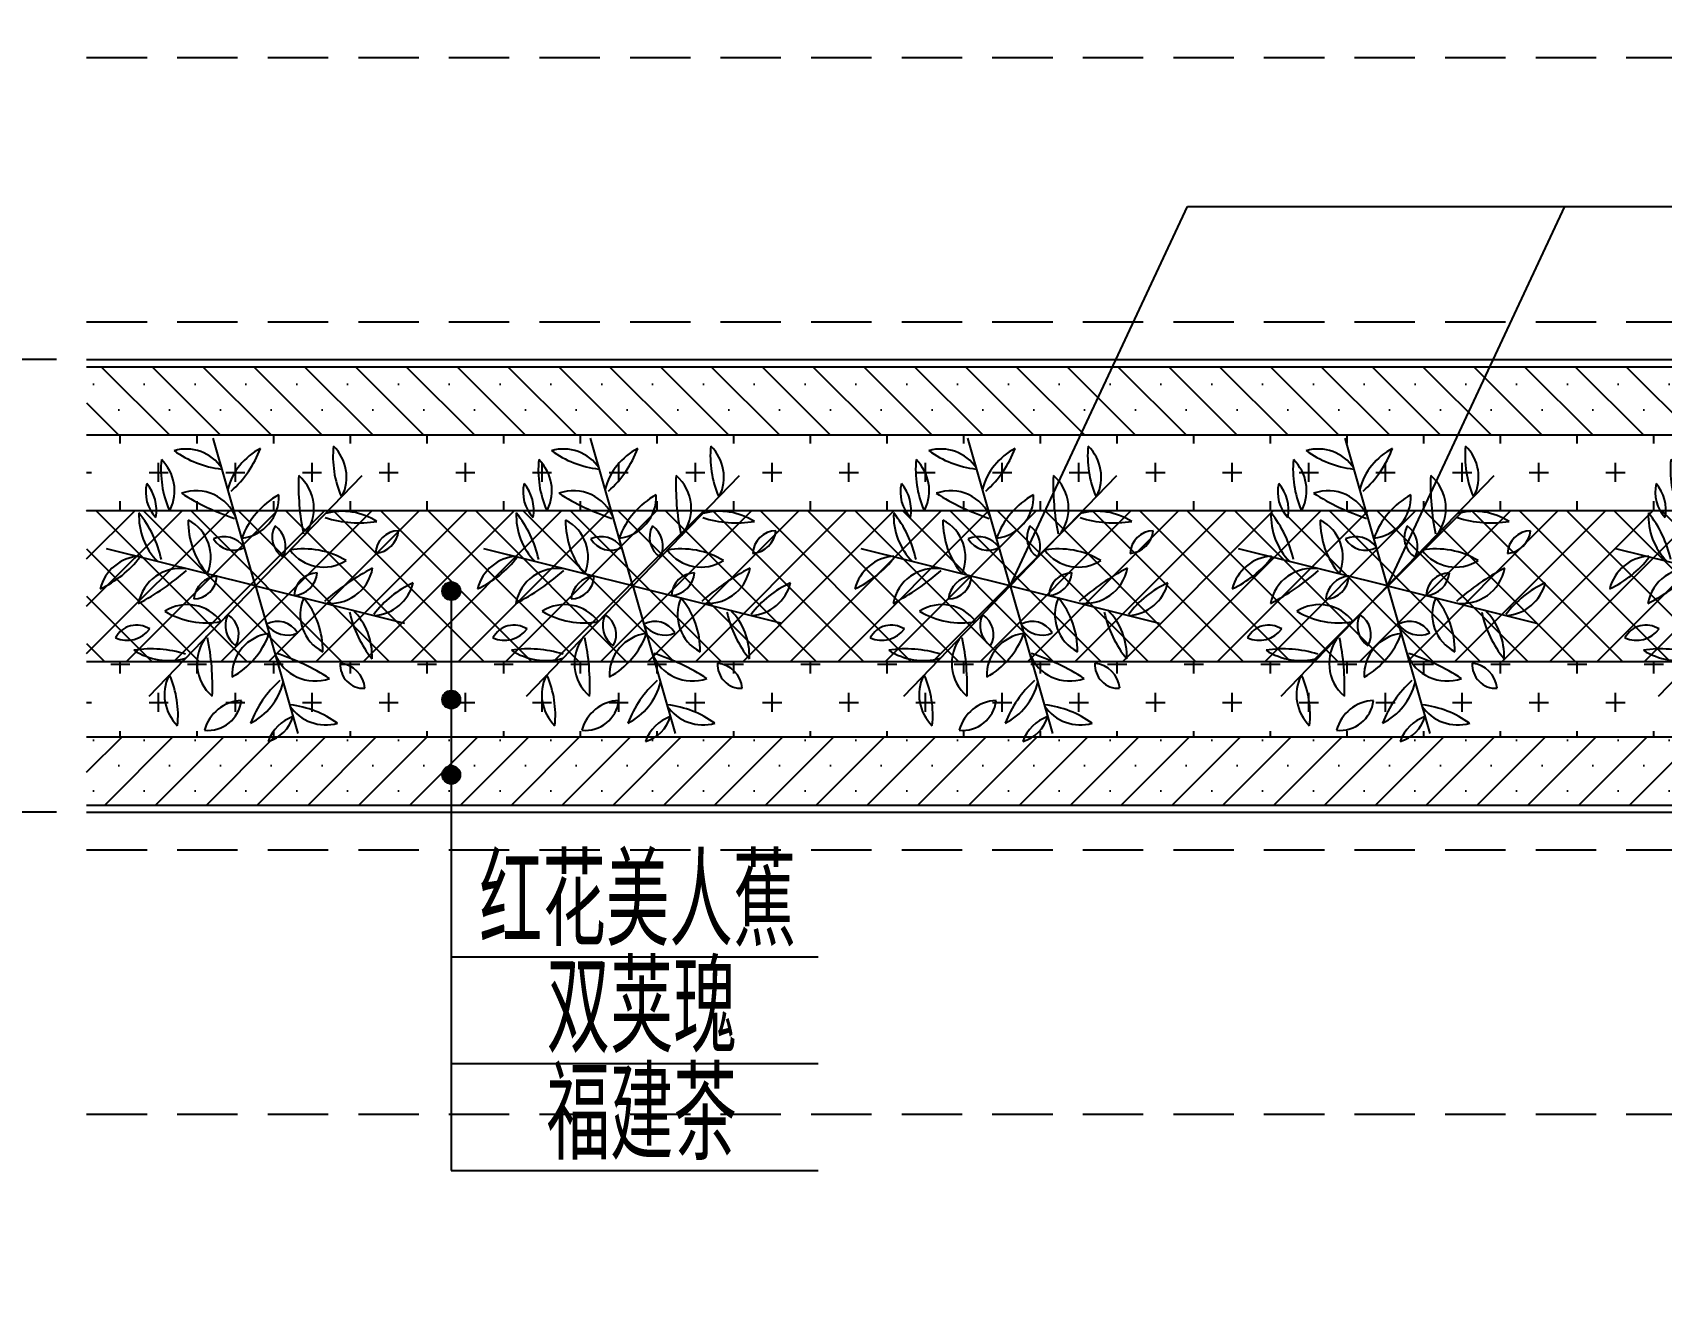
# Model space of a CAD drawing. Extents: x 941299 to 942979, y 2579300 to 2579597.
# Drawn here: x 941782.4 to 941836.4, y 2579383 to 2579425.2 of the extents above; entities that cross this region are included whole.
import ezdxf

# ---------------------------------------------------------------- set-up
doc = ezdxf.new("R2010")
doc.units = 0
doc.linetypes.add('HIDDEN', pattern=[0.375, 0.25, -0.125])
doc.layers.get('Defpoints').update_dxf_attribs({"linetype": 'CONTINUOUS'})
for name, color, linetype in [('fz', 7, 'CONTINUOUS'), ('尺寸标注', 2, 'CONTINUOUS'), ('文字', 7, 'CONTINUOUS'), ('绿化工程', 3, 'CONTINUOUS'), ('路缘石', 37, 'CONTINUOUS')]:
    doc.layers.add(name, color=color, linetype=linetype)
doc.styles.get("Standard").update_dxf_attribs({"font": 'simplex1.shx', "width": 0.7, "bigfont": 'hztxt.shx'})
doc.dimstyles.new('比例1：400', dxfattribs={"dimtxt": 3, "dimasz": 2, "dimexe": 2, "dimexo": 1, "dimgap": 0.5, "dimtad": 1, "dimlfac": 40, "dimzin": 13, "dimdsep": 46, "dimtxsty": 'Standard', "dimcen": -0.09, "dimclrd": 4, "dimclre": 4, "dimclrt": 256, "dimaunit": 1, "dimadec": 0, "dimazin": 0, "dimtfac": 0.0005, "dimtix": 1, "dimtmove": 2, "dimatfit": 3, "dimfxl": 0, "dimtolj": 1, "dimtzin": 13, "dimlwd": -1, "dimlwe": -1, "dimarcsym": 0})

# ---------------------------------------------------------------- blocks, each defined once
blk = doc.blocks.new('*D55')
at = {"layer": 'Defpoints', "color": 0}
for p in [(941784.213, 2579443.756), (941781.385, 2579414.381), (941784.213, 2579414.381)]:
    blk.add_point(p, dxfattribs=at)
at = {"layer": 'fz', "color": 4}
for p, q in [((941783.213, 2579443.756), (941779.385, 2579443.756)), ((941781.385, 2579441.756), (941781.385, 2579416.381)), ((941783.213, 2579414.381), (941779.385, 2579414.381))]:
    blk.add_line(p, q, dxfattribs=at)
for points in [[(941781.052, 2579441.756), (941781.719, 2579441.756), (941781.385, 2579443.756)], [(941781.052, 2579416.381), (941781.719, 2579416.381), (941781.385, 2579414.381)]]:
    blk.add_solid(points, dxfattribs=at)
at = {"layer": 'fz', "insert": (941779.385, 2579429.069), "char_height": 3, "attachment_point": 5, "rotation": 90}
blk.add_mtext('\\A1;1175', dxfattribs=at)
blk = doc.blocks.new('*D56')
at = {"layer": 'Defpoints', "color": 0}
for p in [(941784.213, 2579414.381), (941781.385, 2579399.381), (941784.213, 2579399.381)]:
    blk.add_point(p, dxfattribs=at)
at = {"layer": 'fz', "color": 4}
for p, q in [((941783.213, 2579414.381), (941779.385, 2579414.381)), ((941781.385, 2579412.381), (941781.385, 2579401.381)), ((941783.213, 2579399.381), (941779.385, 2579399.381))]:
    blk.add_line(p, q, dxfattribs=at)
for points in [[(941781.052, 2579412.381), (941781.719, 2579412.381), (941781.385, 2579414.381)], [(941781.052, 2579401.381), (941781.719, 2579401.381), (941781.385, 2579399.381)]]:
    blk.add_solid(points, dxfattribs=at)
at = {"layer": 'fz', "insert": (941779.385, 2579406.881), "char_height": 3, "attachment_point": 5, "rotation": 90}
blk.add_mtext('\\A1;600', dxfattribs=at)
blk = doc.blocks.new('*D57')
at = {"layer": 'Defpoints', "color": 0}
for p in [(941784.213, 2579399.381), (941781.385, 2579370.006), (941784.213, 2579370.006)]:
    blk.add_point(p, dxfattribs=at)
at = {"layer": 'fz', "color": 4}
for p, q in [((941783.213, 2579399.381), (941779.385, 2579399.381)), ((941781.385, 2579397.381), (941781.385, 2579372.006)), ((941783.213, 2579370.006), (941779.385, 2579370.006))]:
    blk.add_line(p, q, dxfattribs=at)
for points in [[(941781.052, 2579397.381), (941781.719, 2579397.381), (941781.385, 2579399.381)], [(941781.052, 2579372.006), (941781.719, 2579372.006), (941781.385, 2579370.006)]]:
    blk.add_solid(points, dxfattribs=at)
at = {"layer": 'fz', "insert": (941779.385, 2579384.694), "char_height": 3, "attachment_point": 5, "rotation": 90}
blk.add_mtext('\\A1;1175', dxfattribs=at)
blk = doc.blocks.new('mm')
at = {"layer": '绿化工程', "color": 3}
for q in [(-1.402, 4.893), (3.536, 3.661), (-4.939, 1.232), (-3.536, -3.661), (4.939, -1.232), (1.402, -4.893)]:
    blk.add_line((0, 0), q, dxfattribs=at)
for centre, major_axis, start_param, end_param in [((-2.305, 3.107), (-0.937, -1.077), 2.87543, 4.137298), ((-0.722, 7.236), (-2.227, -2.559), 0.094036, 0.594515), ((1.147, 2.651), (-1.614, 1.404), 5.905358, 6.736911), ((-3.282, 5.871), (-2.423, -2.784), 1.452062, 1.921374), ((5.958, 4.297), (-2.227, -2.559), -0.953162, -0.452682), ((1.59, 3.604), (-0.937, -1.077), 1.828233, 3.0901), ((0.26, 3.848), (-2.559, 2.227), 0.617634, 1.118114), ((-4.108, 3.154), (-1.077, 0.937), 3.399029, 4.660897), ((-2.431, 3.1), (-0.91, 0.792), 0.475137, 1.480238), ((-4.657, 2.504), (-0.903, -1.038), 2.112265, 2.984703), ((-1.971, 1.725), (-0.936, -1.075), 2.657616, 4.201336), ((9.563, 3.34), (-5.343, -6.139), -0.893411, -0.654493), ((0.509, 2.569), (-1.075, 0.936), 3.181215, 4.724935), ((1.889, 9.952), (-6.139, 5.343), 1.724582, 1.9635), ((-0.608, 2.957), (-1.044, 0.909), 2.399355, 3.90281), ((2.095, 0.649), (-2.047, 1.781), 5.936784, 6.648567), ((-1.723, 2.319), (-1.404, -1.614), -0.901426, -0.069874), ((-6.726, 0.094), (-2.423, -2.784), 2.499259, 2.968572), ((0.485, 2.139), (-1.781, -2.047), -0.87, -0.158217), ((-2.865, 0.952), (-1.044, 0.909), 3.446553, 4.950008), ((3.444, 5.778), (-2.784, 2.423), 1.97566, 2.444973), ((2.87, 0.332), (-1.614, 1.404), 4.858161, 5.689713), ((-1.053, 0.791), (-0.551, -0.633), 2.895635, 4.277929), ((1.322, 1.608), (-0.506, -0.581), -1.369338, 0.165322), ((0.159, 1.308), (-0.551, -0.633), 1.848438, 3.230731), ((4.746, 1.055), (-0.506, -0.581), 3.866649, 5.40131), ((3.905, 1.913), (-0.633, 0.551), 2.372036, 3.75433), ((-0.731, 1.949), (-0.581, 0.506), 1.248655, 2.783316), ((1.61, -1.489), (-1.781, -2.047), 3.31879, 4.030573), ((2.257, 2.006), (-0.909, -1.044), -0.218639, 1.284816), ((-3.757, -0.44), (-1.077, 0.937), 5.493424, 6.755292), ((-6.542, 2.996), (-2.559, 2.227), 2.71203, 3.212509), ((-2.479, -0.844), (-1.075, 0.936), 5.27561, 6.81933), ((2.479, 0.844), (-0.936, -1.075), 0.563221, 2.106941), ((7.674, -6.612), (-5.343, -6.139), 4.342576, 4.581494), ((-7.674, 6.612), (-6.139, 5.343), 2.77178, 3.010698), ((-2.054, 0.341), (-0.581, 0.506), 2.295853, 3.830513), ((-1.212, -0.516), (-0.551, -0.633), 3.942833, 5.325126), ((2.054, -0.341), (-0.506, -0.581), 3.866649, 5.40131), ((1.212, 0.516), (-0.633, 0.551), 2.372036, 3.75433), ((6.625, -2.992), (-2.227, -2.559), 4.282826, 4.783306), ((3.841, 0.443), (-0.937, -1.077), 0.781035, 2.042903), ((-2.257, -2.006), (-0.909, -1.044), 2.922954, 4.426409), ((2.865, -0.952), (-1.044, 0.909), 0.30496, 1.808415), ((-0.485, -2.139), (-2.047, 1.781), 3.842389, 4.554172), ((-1.61, 1.489), (-1.781, -2.047), 0.177197, 0.88898), ((-0.159, -1.308), (-0.633, 0.551), 0.277641, 1.659935), ((-1.322, -1.608), (-0.581, 0.506), 3.343051, 4.877711), ((0.731, -1.949), (-0.581, 0.506), 4.390248, 5.924909), ((6.726, -0.094), (-2.784, 2.423), 0.928463, 1.397775), ((1.723, -2.319), (-1.404, -1.614), 2.240167, 3.071719), ((-3.936, -2.086), (-0.594, 0.517), 4.84964, 6.520169), ((-4.253, -0.878), (-0.609, -0.7), 0.291497, 1.653535), ((0.608, -2.957), (-0.909, -1.044), 3.970152, 5.473606), ((-2.095, -0.649), (-1.781, -2.047), 1.224395, 1.936178), ((1.053, -0.791), (-0.633, 0.551), 1.324839, 2.707133), ((-3.444, -5.778), (-2.423, -2.784), 3.546457, 4.015769), ((-2.87, -0.332), (-1.614, 1.404), 1.716568, 2.54812), ((-0.509, -2.569), (-0.936, -1.075), -1.531174, 0.012546), ((-9.563, -3.34), (-5.343, -6.139), 2.248181, 2.487099), ((1.971, -1.725), (-0.936, -1.075), -0.483977, 1.059743), ((-1.889, -9.952), (-6.139, 5.343), 4.866175, 5.105093), ((3.591, -2.607), (-0.594, 0.517), 0.66085, 2.331379), ((2.703, -3.485), (-0.7, 0.609), 3.956688, 5.318726), ((-1.59, -3.604), (-1.077, 0.937), 0.257437, 1.519304), ((-5.958, -4.297), (-2.559, 2.227), 3.759227, 4.259707), ((3.282, -5.871), (-2.784, 2.423), 6.164451, 6.633763), ((-1.147, -2.651), (-1.404, -1.614), 1.192969, 2.024522), ((-1.585, -3.66), (-0.741, -0.851), 0.623239, 2.166066), ((-0.404, -5.125), (-0.873, -1.004), 3.903553, 5.168938), ((2.326, -3.179), (-0.937, -1.077), -0.266162, 0.995705), ((0.742, -7.308), (-2.227, -2.559), 3.235628, 3.736108), ((1.711, -5.623), (-0.903, -1.038), 4.20666, 5.079098), ((0.082, -3.993), (-0.792, -0.91), 0.998736, 2.003837)]:
    blk.add_ellipse(centre, major_axis=major_axis, ratio=1, start_param=start_param, end_param=end_param, dxfattribs=at)

msp = doc.modelspace()

# ---------------------------------------------------------------- hatches: boundary and pattern name
at = {"layer": 'fz'}
h = msp.add_hatch(color=1, dxfattribs=at)
edge = h.paths.add_edge_path()
edge.add_arc((941796.29025, 2579406.71077), 0.3, 0, 360)
h = msp.add_hatch(color=1, dxfattribs=at)
edge = h.paths.add_edge_path()
edge.add_arc((941796.29025, 2579403.11229), 0.3, 0, 360)
h = msp.add_hatch(color=1, dxfattribs=at)
edge = h.paths.add_edge_path()
edge.add_arc((941796.29025, 2579400.62225), 0.3, 0, 360)
at = {"layer": '绿化工程'}
h = msp.add_hatch(dxfattribs=at)
h.set_pattern_fill('SACNCR', color=9, scale=0.5, angle=90, style=0)
h.paths.add_polyline_path([(941784.2134, 2579414.14137), (941784.2134, 2579411.88137), (941846.7134, 2579411.88137), (941846.7134, 2579414.14137)])
h = msp.add_hatch(dxfattribs=at)
h.set_pattern_fill('CROSS', color=9, scale=0.2, style=0)
h.paths.add_polyline_path([(941784.2134, 2579411.88137), (941784.2134, 2579409.38137), (941846.7134, 2579409.38137), (941846.7134, 2579411.88137)])
h = msp.add_hatch(dxfattribs=at)
h.set_pattern_fill('ANSI37', color=9, scale=0.35, style=0)
h.paths.add_polyline_path([(941784.2134, 2579409.38137), (941784.2134, 2579404.38137), (941846.7134, 2579404.38137), (941846.7134, 2579409.38137)])
h = msp.add_hatch(dxfattribs=at)
h.set_pattern_fill('CROSS', color=9, scale=0.2, style=0)
h.paths.add_polyline_path([(941784.2134, 2579401.88137), (941784.2134, 2579404.38137), (941846.7134, 2579404.38137), (941846.7134, 2579401.88137)])
h = msp.add_hatch(dxfattribs=at)
h.set_pattern_fill('SACNCR', color=9, scale=0.5, style=0)
h.paths.add_polyline_path([(941784.2134, 2579399.62137), (941784.2134, 2579401.88137), (941846.7134, 2579401.88137), (941846.7134, 2579399.62137)])

# ---------------------------------------------------------------- linework, layer by layer
at = {"layer": 'fz', "color": 2}
for p, q in [((941784.2134, 2579414.38137), (942084.2134, 2579414.38137)), ((941784.2134, 2579399.38137), (942084.2134, 2579399.38137))]:
    msp.add_line(p, q, dxfattribs=at)
at = {"layer": 'fz', "color": 8}
for p, q in [((941784.2134, 2579411.88137), (942084.2134, 2579411.88137)), ((941784.2134, 2579409.38137), (942084.2134, 2579409.38137)), ((941784.2134, 2579404.38137), (942084.2134, 2579404.38137)), ((941784.2134, 2579401.88137), (942084.2134, 2579401.88137))]:
    msp.add_line(p, q, dxfattribs=at)
at = {"layer": 'fz', "color": 1}
for centre in [(941796.29025, 2579406.71077), (941796.29025, 2579403.11229), (941796.29025, 2579400.62225)]:
    msp.add_circle(centre, 0.3, dxfattribs=at)
at = {"layer": '尺寸标注', "color": 253, "linetype": 'HIDDEN', "ltscale": 8}
for p, q in [((941784.2134, 2579424.38137), (942084.2134, 2579424.38137)), ((941784.2134, 2579415.63137), (942084.2134, 2579415.63137)), ((941784.2134, 2579398.13137), (942084.2134, 2579398.13137)), ((941784.2134, 2579389.38137), (942084.2134, 2579389.38137))]:
    msp.add_line(p, q, dxfattribs=at)
at = {"layer": '尺寸标注'}
for p, q in [((941814.80612, 2579406.88137), (941820.68415, 2579419.45406)), ((941820.68415, 2579419.45406), (941853.10104, 2579419.45406)), ((941827.30612, 2579406.88137), (941833.18415, 2579419.45406)), ((941796.29025, 2579406.71077), (941796.29025, 2579387.51598)), ((941796.29025, 2579394.59291), (941808.44097, 2579394.59291)), ((941796.29025, 2579391.05444), (941808.44097, 2579391.05444)), ((941796.29025, 2579387.51598), (941808.44097, 2579387.51598))]:
    msp.add_line(p, q, dxfattribs=at)
at = {"layer": '路缘石'}
for p, q in [((941784.2134, 2579414.14137), (942084.2134, 2579414.14137)), ((941784.2134, 2579399.62137), (942084.2134, 2579399.62137))]:
    msp.add_line(p, q, dxfattribs=at)

# ---------------------------------------------------------------- block references
at = {"layer": 'fz'}
for p in [(941789.80612, 2579406.88137), (941802.30612, 2579406.88137), (941814.80612, 2579406.88137), (941827.30612, 2579406.88137), (941839.80612, 2579406.88137)]:
    msp.add_blockref('mm', p, dxfattribs=at)

# ---------------------------------------------------------------- texts
at = {"layer": '文字', "width": 0.7}
for s, p in [('红花美人蕉', (941797.21502, 2579394.94567)), ('双荚瑰', (941799.44959, 2579391.4072)), ('福建茶', (941799.44959, 2579387.86874))]:
    msp.add_text(s, height=3, dxfattribs=at).set_placement(p)

# ---------------------------------------------------------------- dimensions: what is measured, and where the dimension line sits
at = {"layer": 'fz'}
for base, p1, p2, picture, middle in [((941781.38549, 2579414.38137), (941784.2134, 2579443.75637), (941784.2134, 2579414.38137), '*D55', (941779.38549, 2579429.06887)), ((941781.38549, 2579399.38137), (941784.2134, 2579414.38137), (941784.2134, 2579399.38137), '*D56', (941779.38549, 2579406.88137)), ((941781.38549, 2579370.00637), (941784.2134, 2579399.38137), (941784.2134, 2579370.00637), '*D57', (941779.38549, 2579384.69387))]:
    dim = msp.add_linear_dim(base=base, p1=p1, p2=p2, angle=90, dimstyle='比例1：400', override={"dimtxsty": 'Standard'}, dxfattribs=at)
    dim.commit()
    dim.dimension.update_dxf_attribs({"geometry": picture, "text_midpoint": middle})

doc.saveas('drawing.dxf')
